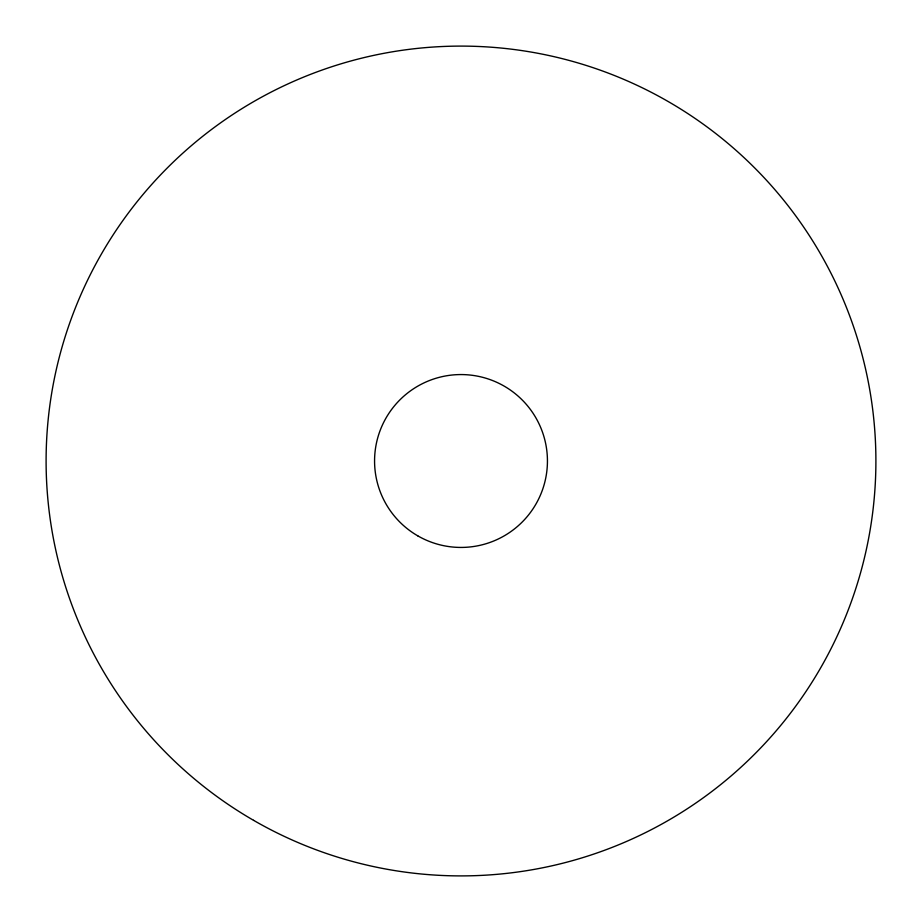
<?xml version="1.0" encoding="UTF-8"?>
<svg xmlns="http://www.w3.org/2000/svg" width="922" height="922" viewBox="0 0 922 922"><rect width="100%" height="100%" fill="white"/><g stroke="black" fill="none" stroke-linecap="round" stroke-linejoin="round"><path stroke-width="1.38" d="M253.55 820.315A414.9 414.9 0 0 0 875.9 461A414.9 414.9 0 0 0 253.55 101.685A414.9 414.9 0 0 0 253.55 820.315M417.781 535.855A86.438 86.438 0 0 0 547.438 461A86.438 86.438 0 0 0 417.781 386.145A86.438 86.438 0 0 0 417.781 535.855"/></g></svg>
